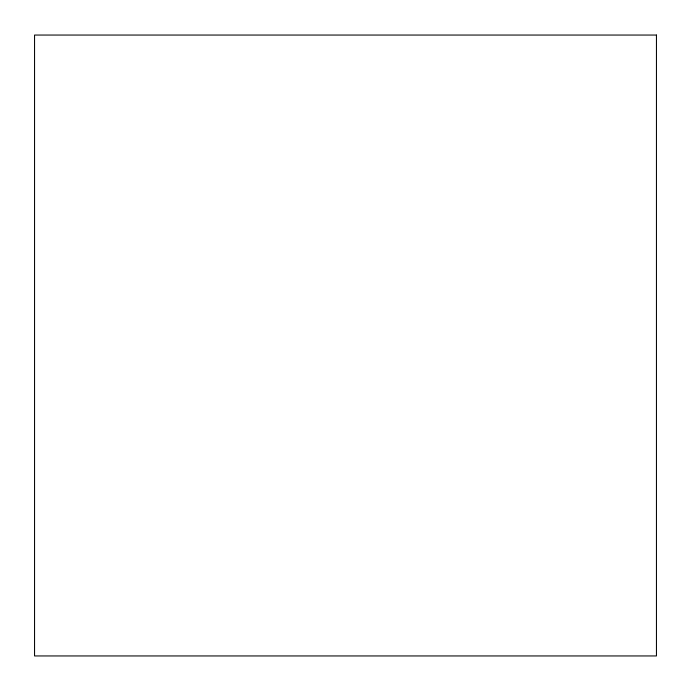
<?xml version="1.0" encoding="UTF-8"?>
<svg xmlns="http://www.w3.org/2000/svg" width="691" height="691" viewBox="0 0 691 691"><rect width="100%" height="100%" fill="white"/><g stroke="black" fill="none" stroke-linecap="round" stroke-linejoin="round"><path stroke-width="1.04" d="M656.45 35.051L34.55 35.051L34.55 655.949L656.45 655.949L656.45 35.051"/></g></svg>
